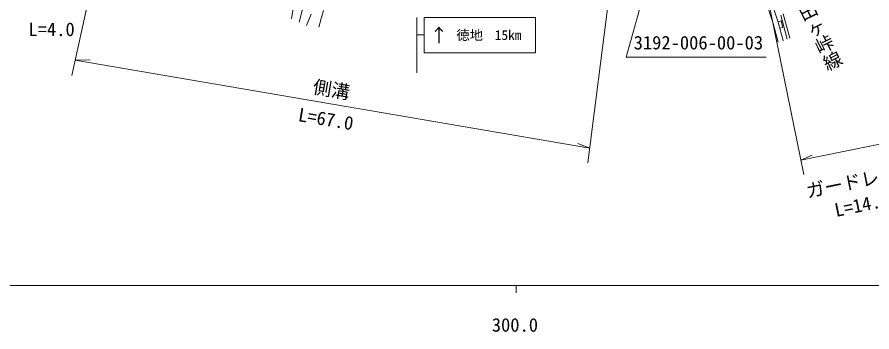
# Model space of a CAD drawing. Units: millimetres, scale not verified. Extents: x 40000 to 680000, y 20000 to 380000.
# Drawn here: x 300724 to 415978, y 198715 to 241202 of the extents above; entities that cross this region are included whole.
import ezdxf
from ezdxf.enums import TextEntityAlignment as Align

# ---------------------------------------------------------------- set-up
doc = ezdxf.new("R2010")
doc.units = ezdxf.units.MM
doc.header["$LTSCALE"] = 1000
doc.linetypes.add('DASHED', pattern=[7.5, 6, -1.5])
for name, color, linetype, lineweight in [('M-BGD', 7, 'Continuous', 13), ('M-BGD-OTRS1', 7, 'DASHED', 13), ('M-BMK-SRVR', 3, 'Continuous', 13), ('M-STR-HTXT', 7, 'Continuous', 13), ('M-STR-STRC', 7, 'Continuous', 13), ('M-TTL-BAND', 7, 'Continuous', 13)]:
    doc.layers.add(name, color=color, linetype=linetype, lineweight=lineweight)
doc.styles.add('@ＭＳ ゴシック', font='')
doc.styles.add('ＭＳ ゴシック', font='')
doc.styles.get('@ＭＳ ゴシック').set_extended_font_data('@MS Gothic')
doc.styles.get('ＭＳ ゴシック').set_extended_font_data('MS Gothic')

msp = doc.modelspace()

# ---------------------------------------------------------------- linework, layer by layer
at = {"layer": 'M-BGD'}
for p, q in [((337733, 240963), (338474, 245802)), ((401465, 244021), (402681, 240333)), ((402125, 244254), (403353, 240530)), ((338734, 240524), (339272, 242438)), ((341720, 241019), (342058, 242080)), ((339736, 240085), (340374, 241608)), ((341406, 239842), (341720, 241019)), ((403683, 241464), (404558, 238220)), ((402681, 240333), (403326, 237823)), ((403723, 240684), (403343, 240558)), ((403353, 240530), (404004, 237998)), ((403565, 239705), (403952, 239805)), ((403737, 240643), (403723, 240684)), ((403952, 239805), (403737, 240643))]:
    msp.add_line(p, q, dxfattribs=at)
at = {"layer": 'M-BGD-OTRS1'}
msp.add_line((404029, 241624), (404907, 238370), dxfattribs=at)
at = {"layer": 'M-STR-HTXT'}
for p, q in [((320534, 290119), (308112, 233298)), ((384553, 275709), (377672, 221530)), ((395777, 274045), (406812, 219939)), ((308565, 235367), (310578, 235441)), ((308565, 235367), (377924, 223514)), ((406412, 221898), (421020, 224878)), ((377924, 223514), (376317, 224124)), ((406412, 221898), (407942, 222549))]:
    msp.add_line(p, q, dxfattribs=at)
msp.add_lwpolyline([(393809, 275060), (382860, 235785), (401727, 235785)], dxfattribs=at)
at = {"layer": 'M-STR-STRC'}
for p, q in [((354601, 241149), (354601, 233679)), ((355601, 241149), (370601, 241149)), ((355601, 241149), (355601, 236399)), ((370601, 241149), (370601, 236399)), ((355576, 238792), (354601, 238792)), ((370601, 236399), (355601, 236399))]:
    msp.add_line(p, q, dxfattribs=at)
at = {"layer": 'M-TTL-BAND'}
for p, q in [((40000, 205000), (579000, 205000)), ((368000, 205000), (368000, 204000))]:
    msp.add_line(p, q, dxfattribs=at)

# ---------------------------------------------------------------- texts
at = {"layer": 'M-BGD', "style": '@ＭＳ ゴシック'}
msp.add_text('市道沼田ヶ峠線', height=1833, rotation=296.222, dxfattribs=at).set_placement((407324, 242025), align=Align.MIDDLE_CENTER)
at = {"layer": 'M-BMK-SRVR', "style": 'ＭＳ ゴシック'}
msp.add_text('3192-006-00-03', height=1833, dxfattribs=at).set_placement((392581, 236285), align=Align.BOTTOM_CENTER)
at = {"layer": 'M-STR-HTXT', "style": 'ＭＳ ゴシック'}
msp.add_text('L=4.0', height=1833, dxfattribs=at).set_placement((302256, 238087), align=Align.BOTTOM_LEFT)
for s, rotation, p in [('側溝', 350.303, (340405, 230401)), ('ガードレール', 11.527, (407431, 216243)), ('L=14.5', 11.527, (411259, 213691))]:
    msp.add_text(s, height=1833, rotation=rotation, dxfattribs=at).set_placement(p, align=Align.BOTTOM_LEFT)
msp.add_text('L=67.0', height=1833, rotation=350.303, dxfattribs=at).set_placement((342120, 226003), align=Align.BOTTOM_CENTER)
at = {"layer": 'M-STR-STRC', "style": 'ＭＳ ゴシック'}
for s, height, p in [('↑', 1833, (357601, 238774)), ('徳地', 1320, (361748, 238774)), ('15km', 1320, (366928, 238774))]:
    msp.add_text(s, height=height, dxfattribs=at).set_placement(p, align=Align.MIDDLE_CENTER)
at = {"layer": 'M-TTL-BAND', "style": 'ＭＳ ゴシック'}
msp.add_text('300.0', height=1833, dxfattribs=at).set_placement((367844, 198195), align=Align.BOTTOM_CENTER)

doc.saveas('drawing.dxf')
